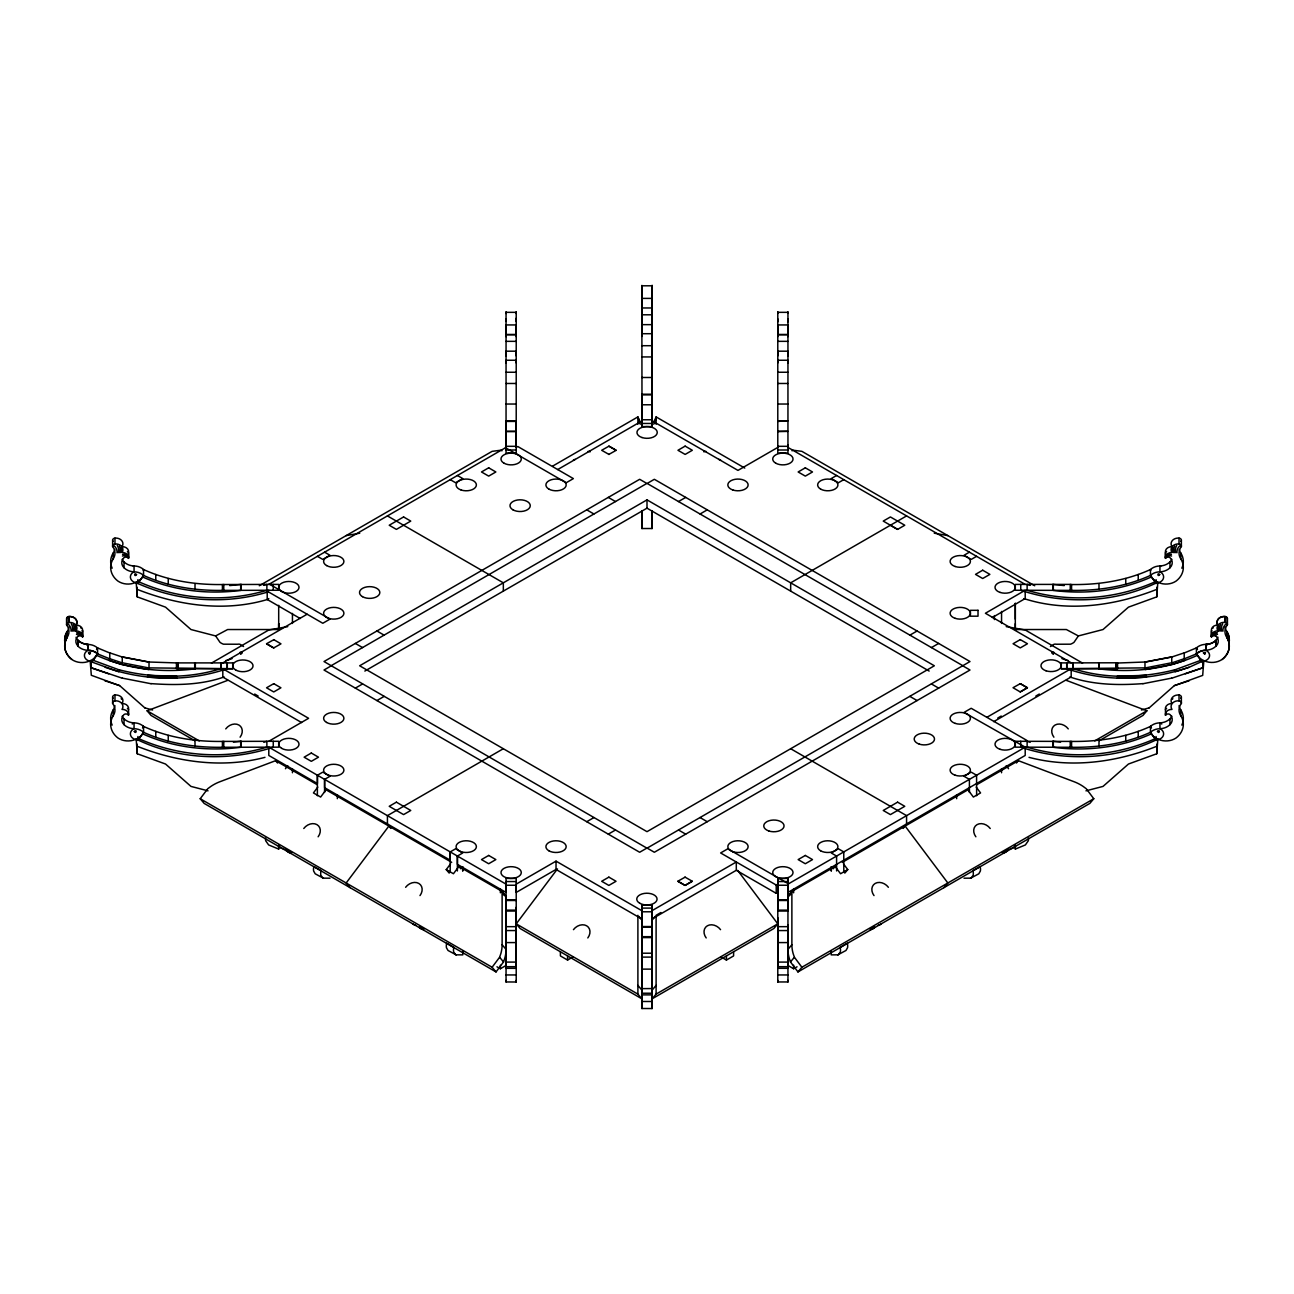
<?xml version="1.0" encoding="UTF-8"?>
<svg xmlns="http://www.w3.org/2000/svg" width="1294" height="1294" viewBox="0 0 1294 1294"><rect width="100%" height="100%" fill="white"/><g stroke="black" fill="none" stroke-linecap="round" stroke-linejoin="round"><path stroke-width="1.5" d="M76.071 637.246A9.64 7.861 0 0 0 78.044 640.401A13.652 11.145 0 0 0 88.073 644.461A12.811 10.449 0 0 1 97.584 648.035L97.584 653.907A16.385 13.377 0 0 1 89.658 660.975L89.415 661.072A15.754 12.859 0 0 1 71.866 659.519A22.871 18.682 0 0 1 67.239 637.392L67.239 631.521A14.93 12.196 0 0 0 68.906 627.186M71.866 659.406A22.871 18.682 0 0 1 67.239 637.279A14.93 12.196 0 0 0 66.657 625.034A2.653 2.167 0 0 1 69.003 622.495L69.003 616.623A7.036 5.742 0 0 1 75.748 619.13A7.036 5.742 0 0 1 76.006 625.067L76.006 630.922M82.606 636.697A6.211 5.079 0 0 0 76.006 631.035L76.006 625.18A7.036 5.742 0 0 0 75.748 619.13A7.036 5.742 0 0 0 69.003 616.51A2.653 2.167 0 0 0 66.657 619.066L66.657 625.034L66.657 619.066A2.653 2.167 0 0 1 69.003 616.623M89.415 661.072A7.214 5.888 0 0 1 84.45 656.058A7.214 5.888 0 0 1 88.073 650.332L88.073 644.347A13.652 11.145 0 0 1 78.044 640.287L78.044 646.272A13.652 11.145 0 0 0 88.073 650.332A12.811 10.465 0 0 1 97.584 653.907L109.796 658.84L109.796 652.872L122.251 657.012L149.02 662.124M82.606 630.712L82.557 637.02L82.557 631.149M122.218 716.132A9.64 7.861 0 0 0 124.014 718.801A13.652 11.145 0 0 0 134.058 722.861A12.811 10.449 0 0 1 143.553 726.419L143.553 732.291A16.385 13.377 0 0 1 135.644 739.359L135.401 739.456A15.754 12.859 0 0 1 117.835 737.904A22.871 18.682 0 0 1 113.209 715.776A14.93 12.196 0 0 0 112.627 703.435L112.627 697.563A2.653 2.167 0 0 1 114.972 695.024A7.036 5.742 0 0 1 121.587 697.369A7.036 5.742 0 0 1 122.202 703.224M113.209 715.776L113.209 709.905A14.93 12.196 0 0 0 114.891 705.57M112.627 703.435A2.653 2.167 0 0 1 114.972 700.879L114.972 695.024M142.518 727.94L143.553 726.419C168.204 737.677 195.475 741.85 222.422 741.413L278.695 741.284L278.695 747.156L222.422 747.285C195.475 747.706 168.204 743.549 143.553 732.291A12.811 10.465 0 0 0 134.058 728.716A13.652 11.145 0 0 1 124.014 724.656L124.014 718.801M177.779 668.772L177.779 662.9L232.726 662.9L232.726 668.772L149.02 667.882M195.329 668.772L195.329 662.9L194.698 668.901C161.621 673.074 127.006 669.289 96.532 655.298L91.939 662.043L118.822 671.812M220.902 668.772L220.902 662.9M223.749 747.156L223.749 741.284M227.275 668.772L227.275 662.9M273.26 741.284L273.26 747.156C228.957 761.956 178.151 759.707 136.161 739.1L137.277 753.771L165.535 764.026L190.978 786.412L208.043 790.844M278.679 849.09L278.679 845.128L278.679 849.09L268.618 844.917L265.723 840.809A11.322 9.252 0 0 1 265.561 838.108M324.568 792.413L324.6 779.376L330.002 776.271L322.804 772.13L317.418 775.235L317.418 783.533L268.796 755.453L268.796 747.156L506.051 884.142M324.6 779.376L324.6 787.674L450.231 860.203L450.231 851.905L455.617 848.799L462.799 852.94L457.413 856.062L457.38 870.959M457.413 856.062L457.413 864.36L506.051 892.423L506.051 881.554L516.209 881.554M462.799 950.912L462.799 954.875L455.698 954.826L453.644 951.883A11.322 6.535 -60 0 1 453.531 949.246L453.838 947.337L446.656 943.18L446.349 945.105A11.322 6.535 -60 0 0 446.462 947.742L448.031 950.475L456.216 954.891M502.121 891.453L506.051 896.127L506.051 949.392A36.281 29.018 -40 0 1 504.757 958.304L503.528 961.927L496.039 971.923L492.108 967.249L499.597 957.253L500.843 953.629A36.281 29.018 -40 0 0 502.121 944.717L502.121 891.453L458.869 866.479L453.434 873.741L446.236 869.584L450.603 863.777M516.209 907.32L516.209 982L506.051 981.952L506.051 954.778M506.051 953.759L506.051 951.98M506.051 362.935L506.051 336.472M506.051 321.413L506.051 312.048L506.051 313.536M506.051 962.089L516.209 962.089M516.209 362.935L516.209 336.472M516.209 321.413L516.209 312.048L516.209 313.536M557.488 868.872L516.209 923.851L520.139 928.526L641.824 998.79L637.893 994.115L637.893 915.295M641.824 510.677L641.824 528.518L652.176 528.518L652.176 510.677M641.824 309.929L641.824 336.391M641.824 308.15L641.824 298.396L652.176 298.396L652.176 308.15M641.824 294.854L641.824 285.505L642.018 426.599M642.018 1006.91L642.018 1008.544L641.824 904.959L652.176 904.959L652.176 936.678L641.824 936.678M642.018 994.876L642.018 988.988M642.018 951.381L642.018 988.584M642.018 936.678L642.018 904.959M642.018 336.391L642.018 334.24M642.018 333.706L642.018 332.898M642.018 329.372L642.018 324.648M642.018 310.091L642.018 292.315M642.018 286.847L642.018 285.505M652.176 988.988L651.982 1008.544L651.982 1006.91M651.982 988.584L651.982 951.365M651.982 528.518L651.982 510.677M651.982 426.599L652.176 394.233L641.824 394.233M652.176 336.327L652.176 285.505L652.176 295.275M652.176 988.551L641.824 988.632M656.107 424.238L656.107 416.911L744.762 468.072M721.211 957.059L726.419 960.067L726.419 955.926M733.601 951.769L733.601 955.926L726.419 960.067M787.949 980.367L787.949 981.952L777.791 981.952L777.791 980.367M777.791 917.689L777.791 968.316L787.949 968.316L787.949 931.696M777.791 878.416L777.791 910.135L787.949 910.135L787.949 878.416L777.791 878.416L777.791 982M777.791 362.935L777.791 360.783M777.791 359.441L777.791 360.25L787.949 360.25L787.949 362.935M777.791 355.915L777.791 351.192L787.949 351.192L787.949 355.915M777.791 336.634L777.791 318.858M777.791 313.391L777.791 312.048L777.791 321.818M777.791 962.089L787.949 962.089M787.949 931.162L787.949 924.838M787.949 444.699L787.949 446.317L777.791 446.317M787.949 336.634L787.949 318.955M787.949 313.391L787.949 312.048L787.949 321.818M831.185 871.024L831.201 866.996M1001.556 623.449L1001.556 611.431M1020.74 584.403L1020.74 590.258C1065.043 605.074 1115.849 602.81 1157.839 582.219L1156.723 596.89L1128.465 607.145L1103.022 629.531L1078.371 635.936L1066.369 629.531L1015.305 629.531L1015.305 603.344L1015.305 619.163M1061.274 662.787L1061.274 668.658L1144.98 667.882M1066.725 662.787L1066.725 668.658C1105.966 682.439 1149.8 680.822 1188.862 667.283M1070.251 590.258L1070.251 584.403L1015.305 584.403L1015.305 590.258L1071.578 590.387C1098.525 590.824 1125.796 586.651 1150.447 575.409A12.811 10.465 0 0 1 1159.942 571.835A13.652 11.145 0 0 0 1169.986 567.775A9.64 7.861 0 0 0 1170.197 557.86A2.782 2.264 0 0 0 1165.538 558.377L1165.538 552.522A2.782 2.264 0 0 1 1166.59 551.519M1073.098 662.787L1073.098 668.658C1105.804 679.221 1141.389 678.121 1174.483 669.904M1116.221 668.658L1116.221 662.787L1061.274 662.9L1061.274 668.772L1117.563 668.901L1117.563 662.916L1116.221 662.787M1169.986 567.775L1169.986 561.903A9.64 7.861 0 0 0 1171.782 559.234M1169.986 561.903A13.652 11.145 0 0 1 1159.942 565.963A12.811 10.465 0 0 0 1150.447 569.538L1150.447 575.409A16.369 13.377 0 0 0 1158.356 582.462L1158.599 582.575A15.754 12.859 0 0 0 1176.165 581.022A22.871 18.682 0 0 0 1180.791 558.895A14.93 12.196 0 0 1 1181.373 546.537A2.653 2.167 0 0 0 1179.028 543.998L1179.028 538.126A7.036 5.742 0 0 0 1172.413 540.471A7.036 5.742 0 0 0 1171.798 546.343M1180.791 558.895L1180.791 553.023A14.93 12.196 0 0 1 1179.255 549.449M1181.373 546.537L1181.373 540.682A2.653 2.167 0 0 0 1179.028 538.126M1222.134 659.519A22.871 18.682 0 0 0 1226.761 637.392A14.93 12.196 0 0 1 1227.343 624.921L1227.343 619.179A2.653 2.167 0 0 0 1224.997 616.51A7.036 5.742 0 0 0 1218.252 619.017A7.036 5.742 0 0 0 1217.994 625.067A6.211 5.079 0 0 0 1211.394 630.712L1211.443 637.02L1211.524 630.906A2.782 2.264 0 0 1 1211.782 630.518M1217.929 637.133A9.64 7.861 0 0 1 1215.956 640.287L1215.956 646.159A13.652 11.145 0 0 1 1205.927 650.219A12.811 10.465 0 0 0 1196.416 653.907L1184.204 658.84L1184.204 652.872L1171.749 657.012L1144.98 662.124M1184.204 652.985L1196.416 647.922A12.811 10.465 0 0 1 1205.927 644.347A13.652 11.145 0 0 0 1215.956 640.287L1215.956 646.272A9.64 7.861 0 0 0 1216.182 636.244A2.782 2.264 0 0 0 1211.524 636.874L1211.394 636.583A6.211 5.079 0 0 1 1217.994 630.922L1217.994 625.067M1217.994 631.035L1217.994 625.18A7.036 5.742 0 0 1 1218.252 619.13A7.036 5.742 0 0 1 1224.997 616.623A2.653 2.167 0 0 1 1227.343 619.179L1227.343 624.921A2.653 2.167 0 0 0 1224.997 622.382L1224.997 616.51M1215.956 640.401A13.652 11.145 0 0 1 1205.927 644.461L1205.927 650.332A7.214 5.888 0 0 1 1209.55 655.945A7.214 5.888 0 0 1 1204.585 660.959A15.754 12.859 0 0 0 1222.134 659.406A22.871 18.682 0 0 0 1226.761 637.279L1226.761 631.407A14.93 12.196 0 0 1 1225.094 627.072M317.37 795.713L317.418 775.235M450.183 872.399L450.231 851.905M1157.014 587.169L1156.723 596.89M1157.014 744.05L1156.723 753.771L1128.465 764.026L1103.022 786.412L1085.957 790.844M1156.723 753.771L1157.839 739.1C1115.849 759.707 1065.043 761.956 1020.74 747.156L1020.74 741.284M1202.838 667.591L1203.291 661.703L1203.291 667.688L1185.304 673.818M1203.452 652.888L1204.795 654.052L1205.296 652.354L1203.485 652.888L1204.795 653.939L1205.49 652.532M1078.371 635.936L1074.02 642.309A12.406 10.126 0 0 1 1070.526 644.186L1056.47 644.234A4.982 4.076 0 0 0 1054.012 644.283L1050.437 646.515M653.745 422.426L656.107 416.911M653.745 424.254L656.107 418.738M1165.473 709.533L1165.538 709.403A2.782 2.264 0 0 1 1166.59 708.416M1171.782 716.132A9.64 7.861 0 0 1 1169.986 718.801A13.652 11.145 0 0 1 1159.942 722.861A12.811 10.449 0 0 0 1150.447 726.419C1125.796 737.677 1098.525 741.85 1071.578 741.413L1015.305 741.284L1015.305 747.156L1071.578 747.285C1098.525 747.706 1125.796 743.549 1150.447 732.291A12.811 10.465 0 0 1 1159.942 728.716A13.652 11.145 0 0 0 1169.986 724.656A9.64 7.861 0 0 0 1170.197 714.741A2.782 2.264 0 0 0 1165.538 715.275L1165.409 709.209A6.211 5.079 0 0 1 1171.604 703.548M1211.443 636.907L1211.524 636.761A2.782 2.264 0 0 1 1216.182 636.244M122.218 559.234A9.64 7.861 0 0 0 124.014 561.903A13.652 11.145 0 0 0 134.058 565.963A12.811 10.465 0 0 1 143.553 569.538L143.553 575.409L137.924 583.529L136.161 582.219L137.277 596.89L165.535 607.145L190.978 629.531L215.629 635.936L227.631 629.531L278.695 629.531L278.695 605.317M143.553 732.291L137.924 740.427L137.924 736.512M78.044 640.287L78.044 646.159A9.64 7.861 0 0 1 77.818 636.357A2.782 2.264 0 0 1 82.476 636.874L82.606 636.583M122.396 703.548A6.211 5.079 0 0 1 128.591 709.209L128.591 715.081A6.211 5.079 0 0 0 121.992 709.419A7.036 5.742 0 0 0 121.717 703.386A7.036 5.742 0 0 0 114.972 700.879M96.532 649.556L97.584 647.922L109.796 652.985M96.532 655.298L97.584 653.793A12.811 10.465 0 0 0 88.073 650.219L88.073 644.461A7.214 5.888 0 0 0 86.941 645.124M97.584 653.907L92.974 660.344M90.289 652.564C85.857 651.27 91.324 656.43 90.079 652.289M496.039 971.923L204.145 803.396L200.214 798.738L207.719 788.742L211.019 786.315A36.281 28.969 -40.1 0 1 219.851 781.754L275.622 760.678L317.143 784.649M285.44 768.733L287.753 765.66M317.79 787.108L313.439 792.915L320.621 797.055L326.056 789.809L451.687 862.338M791.879 891.453L787.949 896.92L791.879 891.453L835.131 866.479L840.566 873.741L847.764 869.584L843.397 863.777M777.791 923.851L773.861 928.526L652.176 998.79L656.107 994.115L777.791 923.851L737.645 870.377M833.158 868.808L835.131 866.479M844.804 873.094L847.764 869.584M791.879 892.262L791.879 944.717L787.949 949.392A36.281 29.018 40 0 0 789.243 958.304L790.472 961.927L797.961 971.923L1089.855 803.396L1093.786 798.738L1086.281 788.742L1082.981 786.315A36.281 28.969 40.1 0 0 1074.149 781.754L1018.378 760.678L976.857 784.649M790.472 961.927L794.403 957.253L793.157 953.629A36.281 29.018 40 0 1 791.879 944.717M903.163 828.403L905.121 826.073L947.839 882.977L943.908 887.652M797.961 971.923L801.892 967.249L1093.786 798.738M1016.421 763.007L1018.378 760.678M652.176 919.969L655.12 916.459M652.176 990.039L656.107 985.365M1066.224 680.321L1146.888 710.778L1142.958 715.436L1099.415 740.572M88.607 652.548L89.432 653.971L90.515 652.758M873.951 928.024L872.706 928.963A12.406 7.166 60 0 1 870.231 929.399L874.55 926.908M881.133 923.867L879.888 924.806A12.406 7.166 60 0 1 878.319 925.242M1006.764 851.339L1005.519 852.277A12.406 7.166 60 0 1 1003.044 852.73L1002.057 852.584M1013.946 847.198L1012.701 848.136A12.406 7.166 60 0 1 1010.226 848.573M1148.991 708.028L1174.434 685.529L1189.154 680.773M1175.178 671.812L1188.862 667.397L1203.808 660.603L1202.692 675.387L1174.434 685.642M259.285 585.761L492.108 451.347L500.843 450.215A36.281 6.049 -23.1 0 1 501.91 450.846M268.796 584.403L506.051 447.417M300.192 618.5L267.211 599.462L267.211 591.18L268.796 590.258M516.209 447.417L517.778 446.511L573.371 478.602L566.19 482.759L505.517 447.724M267.211 599.462L268.796 598.556M211.423 663.11L268.796 629.984L287.769 626.619M552.716 466.066L637.893 416.911L640.255 422.426M222.811 662.9L307.131 614.213M557.698 469.56L642.018 420.873M273.794 639.689L266.548 643.749L273.73 647.906L280.976 643.846L273.73 639.608M608.859 454.42L616.187 450.312L609.005 446.155L601.678 450.28L609.005 454.453M331.183 665.682L646.854 483.438L639.657 479.298L324.001 661.541L646.854 848.104L639.657 852.261L324.001 670.017L331.183 665.86M647 499.872L359.651 665.779L647 831.67L934.349 665.779L647 499.872L647 508.17L364.843 671.068M355.365 688.117L362.546 683.976M678.509 501.554L685.691 497.397M268.796 741.284L308.603 718.299L222.811 668.772L222.811 677.069L301.599 722.553M777.791 447.417L737.968 470.401L652.176 420.873M376.91 700.555L384.108 696.415M700.07 513.993L707.252 509.852M836.587 475.496L831.201 478.602L838.383 482.759L843.769 479.637M906.576 515.918L790.666 582.834L790.666 591.115M897.599 529.392L904.781 525.235L890.418 516.953L883.236 521.094L897.599 529.392L890.418 525.235M969.4 552.182L963.998 555.288L971.196 559.429L976.582 556.323M586.748 821.706L593.93 817.565M909.892 635.144L917.09 631.003M641.824 910.685L556.032 861.141L516.209 884.142L516.209 892.423L556.032 869.439L641.824 918.966L641.824 908.097L652.176 908.097L652.176 1008.544L641.824 1008.495L641.824 919.969L638.88 916.459M608.309 834.145L615.491 830.004M931.454 647.582L938.635 643.442M992.32 617.545L1025.204 598.556L1025.204 590.258L985.397 613.259L1071.189 662.787M496.961 966.796L500.357 968.753L506.1 965.437M685.141 877.138L677.813 881.246L684.995 885.403L692.177 881.246M1020.27 683.653L1013.024 687.712L1020.27 691.95L1027.452 687.793L1020.27 683.653L1027.387 687.712L1020.206 691.853M651.982 910.685L736.302 861.998L736.302 870.296L651.982 918.966M986.869 717.329L1071.189 668.658L1071.189 676.94L993.743 721.648M560.399 951.769L560.399 955.926L567.581 960.067L572.789 957.059M660.91 912.529L656.107 915.295L656.107 994.115M997.787 718.024L1001.232 716.035M1035.847 696.043L1039.308 694.053M788.483 883.834L727.81 848.799L720.629 852.956L776.222 885.047L777.791 884.142M1025.204 741.284L1026.789 740.378L971.196 708.287L964.014 712.428L1025.204 747.156L1025.204 755.453L787.949 892.423M787.949 884.142L1024.686 747.463M736.302 870.296L776.222 893.345L777.791 892.423M842.313 862.338L967.944 789.809L973.379 797.055L980.561 792.915L976.21 787.108M787.949 896.127L791.41 894.122M1094.74 740.88L1146.888 710.778M787.9 965.437L793.643 968.753L797.039 966.796M1003.044 852.73L1008.786 849.414M837.8 954.891L845.969 950.475L847.538 947.742A11.322 6.535 60 0 0 847.651 945.105L847.344 943.18L840.162 947.337L840.469 949.246A11.322 6.535 60 0 1 840.356 951.883L838.302 954.826L831.201 954.875L831.201 950.912M970.597 878.205L978.782 873.806L980.351 871.072A11.322 6.535 60 0 0 980.464 868.42L980.156 866.511L972.975 870.652L973.282 872.577A11.322 6.535 60 0 1 973.169 875.213L971.115 878.141L964.014 878.205M503.334 748.725L387.424 815.641L387.424 823.938M122.202 546.343A7.036 5.742 0 0 0 121.587 540.471A7.036 5.742 0 0 0 114.972 538.126A2.653 2.167 0 0 0 112.627 540.682L112.627 546.537A14.93 12.196 0 0 1 113.209 558.895A22.871 18.682 0 0 0 117.835 581.022A15.754 12.859 0 0 0 135.401 582.575L135.644 582.462A16.369 13.377 0 0 0 143.553 575.409C168.204 586.651 195.475 590.824 222.422 590.387L278.695 590.258L278.695 584.403L222.422 584.532C195.475 584.953 168.204 580.78 143.553 569.538A16.385 13.377 0 0 1 143.165 570.282M1015.321 849.09L1015.321 845.176L1015.321 849.09L1025.382 844.933L1028.277 840.809A11.322 9.252 0 0 0 1028.439 838.108M1070.251 584.403L1071.578 584.532C1098.525 584.953 1125.796 580.78 1150.447 569.538A16.385 13.377 0 0 0 1150.835 570.282M1156.076 579.631L1156.076 583.529L1151.482 576.914C1120.911 590.679 1086.442 594.755 1053.316 590.387L1052.685 584.403L1064.234 585.584M1155.057 581.847C1115.218 599.51 1068.893 602.939 1027.129 590.258L1027.129 584.403L1030.202 585.373M1099.302 668.901L1098.671 662.787L1099.302 668.901C1132.379 673.074 1166.978 669.289 1197.468 655.298L1202.061 662.043M1201.026 660.231L1174.483 670.017M1156.076 736.512L1156.076 740.427L1151.482 733.795C1120.911 747.56 1086.442 751.636 1053.316 747.285L1052.685 741.284L1060.595 742.109M1155.057 738.745C1115.218 756.408 1068.893 759.837 1027.129 747.156L1027.129 741.284L1030.202 742.271M227.776 680.321L147.112 710.778L151.042 715.436L194.585 740.572M268.408 599.203C225.075 612.385 178.216 605.657 136.695 589.174M224.137 676.956C200.748 685.173 175.499 685.367 151.042 683.62M1157.305 589.174C1115.266 605.818 1067.566 612.677 1023.877 598.572M1203.291 667.575L1171.604 678.25M1157.305 746.072C1116.835 762.247 1071.642 768.571 1029.021 757.346M1184.204 658.727L1171.749 662.884L1171.749 656.899L1144.98 662.01L1117.563 663.029M1185.078 660.328L1172.38 664.437L1145.255 669.613M263.798 585.373L266.871 584.403L266.871 590.258C225.107 602.939 178.782 599.51 138.943 581.847M268.182 591.876C225.706 604.929 178.491 601.516 137.924 583.529L137.924 579.631M263.798 742.271L266.871 741.284L266.871 747.156C225.107 759.837 178.782 756.408 138.943 738.745M1141.421 710.002L1148.991 707.915M229.766 585.584L241.315 584.403L240.684 590.387C207.558 594.755 173.089 590.679 142.518 576.914M194.698 662.916L194.698 668.901M233.405 742.109L241.315 741.284L240.684 747.285C207.558 751.636 173.089 747.56 142.518 733.795M264.979 757.346C222.358 768.571 177.165 762.247 136.695 746.072M1171.749 662.754L1144.98 667.995L1144.98 662.01M1142.958 683.733L1171.604 678.137M346.161 535.603L359.748 533.193M287.236 851.339L288.497 852.277A12.406 7.166 -60 0 0 290.956 852.73L291.943 852.584M176.437 663.029L177.779 662.787L177.779 668.658L176.437 668.788L176.437 662.916L149.02 662.01L122.251 656.899L122.251 662.884L109.796 658.727M119.517 669.904C152.643 678.282 188.115 678.946 220.902 668.658L220.902 662.787M1117.207 676.261L1146.209 675.306M1117.126 678.153L1146.516 677.183M1142.958 683.62C1118.501 685.432 1093.268 684.979 1069.863 676.956M641.824 285.796L652.176 285.796M641.824 307.972L652.176 307.972M506.051 312.339L516.209 312.339M777.791 312.339L787.949 312.339M641.824 314.798L652.176 314.798M641.824 324.648L652.176 324.648M641.824 333.706L652.176 333.706M506.051 334.515L516.209 334.515M777.791 334.515L787.949 334.515M506.051 341.341L516.209 341.341M777.791 341.341L787.949 341.341M641.824 345.708L652.176 345.708M641.824 356.934L652.176 356.934M516.209 360.25L506.051 360.25L506.051 448.274M506.051 372.251L516.209 372.251M777.791 372.251L787.949 372.251M641.824 377.492L652.176 377.492M506.051 383.477L516.209 383.477M777.791 383.477L787.949 383.477M652.176 394.88L641.824 394.88L641.824 426.599L652.176 426.599L652.176 309.929M506.051 404.035L516.209 404.035M777.791 404.035L787.949 404.035M641.824 404.779L652.176 404.779M641.824 419.774L652.176 419.774M506.051 420.776L516.209 420.776M777.791 420.776L787.949 420.776L777.791 421.423M641.824 423.462L652.176 423.462M506.051 431.323L516.209 431.323M777.791 431.323L787.949 431.323L777.791 431.549M506.051 431.549L516.209 431.549M506.051 446.317L516.209 446.317M506.051 450.005L516.209 450.005M777.791 450.005L787.949 450.005M177.779 668.658L232.726 668.658L232.726 662.787M323.403 878.205L315.218 873.806L313.649 871.072A11.322 6.535 -60 0 1 313.536 868.42L313.844 866.511L321.025 870.652L320.734 872.577A11.322 6.535 -60 0 0 320.831 875.213L322.885 878.141L330.002 878.205M777.791 881.554L787.949 881.554M506.051 885.242L516.209 885.242M777.791 885.242L787.949 885.242M506.051 899.993L516.209 899.993M777.791 899.993L787.949 899.993M506.051 900.495L516.209 900.495M777.791 900.495L787.949 900.495M506.051 910.135L516.209 910.135M506.051 911.041L516.209 911.041M777.791 911.041L787.949 911.041M641.824 911.785L652.176 911.785M641.824 926.536L652.176 926.536M506.051 926.666L516.209 926.666M777.791 926.666L787.949 926.666M641.824 927.038L652.176 927.038M506.051 930.564L516.209 930.564M777.791 930.564L787.949 930.564M641.824 937.584L652.176 937.584M506.051 942.582L516.209 942.582M777.791 942.582L787.949 942.582M641.824 953.209L652.176 953.209M641.824 957.107L652.176 957.107M506.051 966.683L516.209 966.683M777.791 966.683L787.949 966.683M641.824 969.125L652.176 969.125M506.051 974.948L516.209 974.948M777.791 974.948L787.949 974.948M641.824 993.226L652.176 993.226M641.824 994.876L652.176 994.876M641.824 1001.491L652.176 1001.491M147.791 675.306L176.793 676.261M147.484 677.183L176.874 678.153M934.252 533.193L947.839 535.603M1006.231 626.619L1025.204 629.984L1082.577 663.11M122.251 662.754L149.02 667.995L149.02 662.01M148.745 669.613L121.62 664.437L108.922 660.328M122.396 678.137L151.042 683.733M1099.302 663.029L1098.671 668.772M145.009 707.915L152.579 710.002M119.517 670.017L92.974 660.231M105.138 667.283C144.216 680.967 187.97 682.197 227.275 668.658L227.275 662.787M122.396 678.25L90.709 667.575L90.709 661.703L91.162 667.591M104.846 680.773L119.566 685.529L145.009 708.028M119.566 685.642L91.308 675.274L90.192 660.603L91.939 662.043M90.709 667.688L108.696 673.818M1204.585 661.072L1204.326 660.846A16.369 13.377 0 0 1 1196.416 653.777L1196.416 647.922L1197.468 649.556M1171.798 703.224A7.036 5.742 0 0 1 1172.413 697.369A7.036 5.742 0 0 1 1179.028 695.024A2.653 2.167 0 0 1 1181.373 697.563L1181.373 703.435A14.93 12.196 0 0 0 1180.791 715.776A22.871 18.682 0 0 1 1176.165 737.904A15.754 12.859 0 0 1 1158.599 739.456L1158.356 739.359A16.385 13.377 0 0 1 1150.447 732.291L1150.447 726.419L1151.482 727.94M1034.715 585.761L801.892 451.347L793.157 450.215A36.281 6.049 23.1 0 0 792.09 450.846M787.949 447.417L1025.204 584.403M608.859 446.123L616.041 450.28M962.817 665.682L647.162 483.455L654.343 479.298L969.999 661.541L647.146 848.104L654.343 852.261L969.999 670.017L962.817 665.86M647 508.17L929.157 671.068M608.309 497.397L615.491 501.554M931.454 683.976L938.635 688.117M586.748 509.852L593.93 513.993M909.892 696.415L917.09 700.555M457.413 475.496L462.799 478.602L455.617 482.759L450.231 479.637M387.424 515.918L503.334 582.834L503.334 591.115M790.666 748.725L906.576 815.641L906.576 823.938M324.6 552.182L330.002 555.288L322.804 559.429L317.418 556.323M376.91 630.987L384.108 635.144M700.07 817.565L707.252 821.706M269.314 584.095L329.986 619.114L322.804 623.271L267.211 591.18M355.365 643.442L362.546 647.582M678.509 830.004L685.691 834.145M684.995 877.106L692.322 881.279L685.141 885.419L677.959 881.279M266.613 643.846L273.794 647.987M254.692 694.053L258.153 696.043M502.59 894.122L506.051 896.127M147.112 710.778L199.26 740.88M516.209 923.851L637.893 994.115M200.214 798.738L492.108 967.249M285.214 849.414L290.956 852.73M419.45 926.908L423.769 929.399A12.406 7.166 -60 0 1 421.294 928.963L420.049 928.024M412.867 923.867L414.112 924.806A12.406 7.166 -60 0 0 415.681 925.242M280.054 847.198L281.299 848.136A12.406 7.166 -60 0 0 283.774 848.573M243.563 646.515L239.988 644.283A4.982 4.076 0 0 0 237.53 644.234L223.474 644.186A12.406 10.126 0 0 1 219.98 642.309L215.629 635.936M637.893 985.365L641.824 990.039M502.121 892.262L506.051 896.92M458.869 866.479L460.842 868.808M446.236 869.584L449.196 873.094M502.121 944.717L506.051 949.392M499.597 957.253L503.528 961.927M390.837 828.403L388.879 826.073L346.161 882.977L350.092 887.652M275.622 760.678L277.579 763.007M1006.247 765.66L1008.56 768.733M794.403 957.253L801.892 967.249M1201.026 660.344L1196.416 653.907A12.811 10.465 0 0 1 1205.927 650.219L1205.927 644.347A7.214 5.888 0 0 1 1207.059 645.01M1150.447 575.409L1151.482 576.914M1196.416 653.793L1197.468 655.298M1150.447 732.291L1151.482 733.795M1165.538 715.275L1165.409 715.081A6.211 5.079 0 0 1 1172.008 709.419A7.036 5.742 0 0 1 1172.283 703.386A7.036 5.742 0 0 1 1179.028 700.879A2.653 2.167 0 0 1 1181.373 703.435M128.527 709.533L128.462 709.403A2.782 2.264 0 0 0 127.41 708.416M82.557 636.907L82.476 636.761A2.782 2.264 0 0 0 77.818 636.244M637.893 416.911L640.255 424.254M136.986 587.169L137.277 596.89M136.986 744.05L137.277 753.771M976.63 795.713L976.582 775.235L971.196 772.13L963.998 776.271L969.4 779.376L969.432 792.413M843.817 872.399L843.769 851.905L838.383 848.799L831.201 852.94L836.587 856.062L836.62 870.959M462.799 866.996L462.815 871.024M1226.761 631.521A22.871 18.682 0 0 1 1228.685 644.396A22.871 18.682 0 0 0 1226.761 631.407L1226.761 637.392M1224.997 616.623L1224.997 622.495M1179.109 705.57A14.93 12.196 0 0 0 1180.791 709.905L1180.791 715.776M1179.028 695.024L1179.028 700.879M1169.986 718.801L1169.986 724.656M1138.235 574.487L1138.235 580.343M1138.235 731.369L1138.235 737.24M1125.764 578.515L1125.764 584.37M1125.764 735.396L1125.764 741.268M1116.221 662.9L1116.221 668.772M1098.994 583.626L1098.994 589.482M1098.994 740.508L1098.994 746.379M1073.098 662.9L1073.098 668.772M1071.578 584.532L1071.578 590.387M1071.578 741.413L1071.578 747.285M1070.235 741.284L1070.235 747.156M1066.725 662.9L1066.725 668.772M1053.316 584.532L1053.316 590.387M1053.316 741.413L1053.316 747.285M1015.321 623.659L1015.305 627.574M1001.556 768.749L1001.556 772.761M994.374 615.572L994.374 619.583M956.654 794.678L956.654 798.673M831.363 866.721L831.363 870.733M793.643 888.784L793.643 892.795M793.643 965.211L793.643 968.753M787.949 336.472L787.949 453.143L777.791 453.143L777.791 336.472M787.949 878.416L787.949 982M776.222 885.047L776.222 893.345M651.982 285.505L651.982 286.993M651.982 291.684L651.982 310.091M651.982 324.648L651.982 329.372M651.982 332.898L651.982 421.731M651.982 904.959L651.982 994.876M642.018 510.677L642.018 528.518M637.893 418.738L637.893 424.238M567.581 955.926L567.581 960.067M556.032 861.141L556.032 869.439M516.209 318.227L516.209 336.634M516.209 355.915L516.209 351.192L506.051 351.192L506.051 355.915M516.209 359.441L516.209 446.915M516.209 980.367L516.209 982M506.051 318.955L506.051 336.634M506.051 980.367L506.051 982M500.357 888.784L500.357 892.795M500.357 965.211L500.357 968.753M462.637 866.721L462.637 870.733M337.346 794.678L337.346 798.673M292.444 613.437L292.444 623.449M292.444 768.749L292.444 772.761M273.26 584.403L273.26 590.258M240.684 584.532L240.684 590.387M240.684 741.413L240.684 747.285M223.765 584.403L223.765 590.258M222.422 584.532L222.422 590.387M222.422 741.413L222.422 747.285M195.006 583.626L195.006 589.482M195.006 740.508L195.006 746.379M168.236 578.515L168.236 584.37M168.236 735.396L168.236 741.268M155.765 574.487L155.765 580.343M155.765 731.369L155.765 737.24M124.014 561.903L124.014 567.775A13.652 11.145 0 0 0 134.058 571.835A12.811 10.465 0 0 1 143.553 575.409M114.972 538.126L114.972 543.998A2.653 2.167 0 0 0 112.627 546.537M114.745 549.432A14.93 12.196 0 0 1 113.209 553.023L113.209 558.895M69.003 616.51L69.003 622.382M67.239 631.521A22.871 18.682 0 0 0 65.315 644.396A22.871 18.682 0 0 1 67.239 631.407L67.239 637.279M1068.262 660.555A10.158 1.698 23.1 0 1 1061.921 658.581M1053.413 654.311A10.158 1.698 23.1 0 1 1052.281 653.405M1051.747 652.726A10.158 1.698 23.1 0 1 1053.898 652.273M720.548 459.807A10.158 1.698 23.1 0 1 718.752 459.386M704.033 451.978A10.158 1.698 23.1 0 1 706.184 451.509M143.553 726.419A16.369 13.377 0 0 1 143.165 727.179M112.157 725.093A22.871 18.682 0 0 1 113.209 709.905M112.627 697.563A14.93 12.196 0 0 1 113.112 698.21M121.248 698.242A9.737 7.958 0 0 1 121.474 699.229M132.247 724.042A7.214 5.888 0 0 1 134.058 722.861L134.058 728.716A7.214 5.888 0 0 0 130.419 734.442A7.214 5.888 0 0 0 135.401 739.456M128.462 715.275A2.782 2.264 0 0 0 123.803 714.741A9.64 7.861 0 0 0 124.014 724.656M97.584 648.035A16.369 13.377 0 0 1 97.179 648.795M80.826 627.913A5.176 4.222 0 0 1 81.312 628.269M76.006 625.18A6.211 5.079 0 0 1 82.606 630.825M82.218 630.631A2.782 2.264 0 0 1 82.476 631.019M69.003 622.495A7.036 5.742 0 0 1 75.748 625.002A7.036 5.742 0 0 1 76.006 631.035M874.016 895.594A10.158 8.12 40.1 0 1 875.181 883.43A10.158 8.12 40.1 0 1 888.38 887.296M706.184 937.94A10.158 8.12 40.1 0 1 707.349 925.792A10.158 8.12 40.1 0 1 720.548 929.658M975.87 836.797A10.158 8.12 40.1 0 1 977.035 824.634A10.158 8.12 40.1 0 1 990.234 828.5M1053.898 737.192A10.158 8.12 40.1 0 1 1055.079 725.028A10.158 8.12 40.1 0 1 1068.262 728.894M1150.835 727.179A16.369 13.377 0 0 1 1150.447 726.419M1180.791 709.905A22.871 18.682 0 0 1 1181.843 725.093M1180.888 698.21A14.93 12.196 0 0 1 1181.373 697.563M1172.526 699.229A9.737 7.958 0 0 1 1172.752 698.242M1161.753 724.042A7.214 5.888 0 0 0 1159.942 722.861L1159.942 728.716A7.214 5.888 0 0 1 1163.581 734.442A7.214 5.888 0 0 1 1158.599 739.456M1196.804 648.682A16.385 13.377 0 0 1 1196.416 647.922M1212.688 628.269A5.176 4.222 0 0 1 1213.174 627.913M1217.994 630.922A7.036 5.742 0 0 1 1218.252 624.889A7.036 5.742 0 0 1 1224.997 622.382M575.248 459.386A10.158 1.698 -23.1 0 1 573.452 459.807M587.816 451.509A10.158 1.698 -23.1 0 1 589.967 451.978M241.719 653.405A10.158 1.698 -23.1 0 1 240.587 654.311M232.079 658.581A10.158 1.698 -23.1 0 1 225.738 660.555M240.102 652.273A10.158 1.698 -23.1 0 1 242.253 652.726M1179.028 543.998A7.036 5.742 0 0 0 1172.283 546.489A7.036 5.742 0 0 0 1172.008 552.538A6.211 5.079 0 0 0 1165.409 558.199L1165.409 552.328A6.211 5.079 0 0 1 1171.604 546.666M1158.599 582.575A7.214 5.888 0 0 0 1163.581 577.561A7.214 5.888 0 0 0 1159.942 571.835L1159.942 565.963A7.214 5.888 0 0 1 1160.718 566.384M1175.728 552.667A13.7 11.193 0 0 1 1176.747 545.389M1174.612 552.651A11.096 9.058 0 0 1 1174.677 546.036M1166.428 556.743A4.755 3.882 0 0 1 1171.539 556.048M1173.432 552.619A9.737 7.958 0 0 1 1172.752 547.216M1166.719 555.627A5.176 4.222 0 0 1 1171.442 554.43M1176.99 552.781A11.161 9.107 0 0 1 1179.885 545.744M1180.888 541.329A14.93 12.196 0 0 1 1181.373 540.682M1180.791 553.023A22.871 18.682 0 0 1 1181.843 568.195M1221.698 631.051A13.7 11.193 0 0 1 1222.717 623.773M1220.582 631.035A11.096 9.058 0 0 1 1220.663 624.42M1212.397 635.128A4.755 3.882 0 0 1 1217.508 634.432M1219.401 631.003A9.737 7.958 0 0 1 1218.722 625.6M1212.688 634.011A5.176 4.222 0 0 1 1217.428 632.815M1222.959 631.181A11.161 9.107 0 0 1 1225.855 624.129M303.767 828.5A10.158 8.12 -40.1 0 1 316.965 824.634A10.158 8.12 -40.1 0 1 318.13 836.797M225.738 728.894A10.158 8.12 -40.1 0 1 238.921 725.028A10.158 8.12 -40.1 0 1 240.102 737.192M405.62 887.296A10.158 8.12 -40.1 0 1 418.819 883.43A10.158 8.12 -40.1 0 1 419.984 895.594M573.452 929.658A10.158 8.12 -40.1 0 1 586.651 925.792A10.158 8.12 -40.1 0 1 587.816 937.94M114.972 543.998A7.036 5.742 0 0 1 121.717 546.489A7.036 5.742 0 0 1 121.992 552.538A6.211 5.079 0 0 1 128.591 558.199L128.462 552.522A2.782 2.264 0 0 0 127.41 551.519M135.401 582.575A7.214 5.888 0 0 1 130.419 577.561A7.214 5.888 0 0 1 134.058 571.835L134.058 565.963A7.214 5.888 0 0 0 133.282 566.384M117.253 545.389A13.7 11.193 0 0 1 118.272 552.667M119.323 546.036A11.096 9.058 0 0 1 119.388 552.651M122.461 556.048A4.755 3.882 0 0 1 127.572 556.743M121.248 547.216A9.737 7.958 0 0 1 120.568 552.619M122.558 554.43A5.176 4.222 0 0 1 127.281 555.627M114.115 545.744A11.161 9.107 0 0 1 117.01 552.781M124.014 567.775A9.64 7.861 0 0 1 123.803 557.86A2.782 2.264 0 0 1 128.462 558.377L128.591 552.328A6.211 5.079 0 0 0 122.396 546.666M112.627 540.682A14.93 12.196 0 0 1 113.112 541.329M112.157 568.195A22.871 18.682 0 0 1 113.209 553.023M71.283 623.773A13.7 11.193 0 0 1 72.302 631.051M73.337 624.42A11.096 9.058 0 0 1 73.418 631.035M76.492 634.432A4.755 3.882 0 0 1 81.603 635.128M75.278 625.6A9.737 7.958 0 0 1 74.599 631.003M76.572 632.815A5.176 4.222 0 0 1 81.312 634.011M68.145 624.129A11.161 9.107 0 0 1 71.041 631.181M278.695 623.659L278.695 627.574L278.679 623.659M506.051 421.423L506.051 453.143L516.209 453.143L516.209 421.423L506.051 421.423M506.051 324.94L506.051 334.693L516.209 334.693L516.209 324.94L506.051 324.94M134.301 731.482C136.274 734.814 137.261 728.457 134.301 731.482M136.533 574.617C134.01 577.917 134.155 571.511 136.533 574.617M1159.699 574.585C1157.483 577.868 1157.111 571.576 1159.699 574.585M1157.483 731.385C1158.971 734.798 1160.847 728.878 1157.515 731.272M403.582 516.953L389.219 525.235L396.401 529.392L410.764 521.094L403.582 516.953M488.679 467.813L481.497 471.97L488.679 476.111L495.861 471.97L488.679 467.813M273.73 683.653L266.548 687.793L273.73 691.95L280.927 687.793L273.73 683.653M685.141 446.123L677.959 450.28L685.141 454.42L692.322 450.28L685.141 446.123M311.304 753.027L304.122 757.184L311.304 761.325L318.486 757.184L311.304 753.027M805.321 467.813L798.139 471.97L805.321 476.111L812.503 471.97L805.321 467.813M396.401 802.167L389.219 806.308L403.582 814.605L410.764 810.465L396.401 802.167M488.679 855.447L481.497 859.588L488.679 863.745L495.861 859.588L488.679 855.447M982.696 570.217L975.514 574.374L982.696 578.515L989.878 574.374L982.696 570.217M608.859 877.138L601.678 881.279L608.859 885.419L616.041 881.279L608.859 877.138M1020.27 639.608L1013.073 643.749L1020.27 647.906L1027.452 643.749L1020.27 639.608M805.321 855.447L798.139 859.588L805.321 863.745L812.503 859.588L805.321 855.447M897.599 802.167L883.236 810.465L890.418 814.605L904.781 806.308L897.599 802.167M787.949 324.94L777.791 324.94L777.791 334.693L787.949 334.693L787.949 324.94M978.021 610.315L970.403 610.315L970.403 616.187L978.021 616.187L978.021 610.315M516.209 878.416L506.051 878.416L506.051 968.316L516.209 968.316L516.209 878.416M512.925 509.804A10.158 5.872 0 0 0 529.925 507.183A10.158 5.872 0 0 0 517.487 500.002A10.158 5.872 0 0 0 512.925 509.804M642.018 437.534A10.158 5.872 0 0 0 657.255 432.455A10.158 5.872 0 0 0 642.018 427.376A10.158 5.872 0 0 0 642.018 437.534M548.85 489.067A10.158 5.872 0 0 0 565.834 486.447A10.158 5.872 0 0 0 553.395 479.265A10.158 5.872 0 0 0 548.85 489.067M503.948 463.155A10.158 5.872 0 0 0 520.948 460.518A10.158 5.872 0 0 0 508.493 453.337A10.158 5.872 0 0 0 503.948 463.155M461.149 490.005A10.158 5.872 0 0 0 476.386 484.926A10.158 5.872 0 0 0 461.149 479.848A10.158 5.872 0 0 0 461.149 490.005M732.889 490.005A10.158 5.872 0 0 0 748.126 484.926A10.158 5.872 0 0 0 732.889 479.848A10.158 5.872 0 0 0 732.889 490.005M820.59 489.067A10.158 5.872 0 0 0 837.574 486.447A10.158 5.872 0 0 0 825.135 479.265A10.158 5.872 0 0 0 820.59 489.067M775.688 463.155A10.158 5.872 0 0 0 792.688 460.518A10.158 5.872 0 0 0 780.233 453.337A10.158 5.872 0 0 0 775.688 463.155M362.482 596.663A10.158 5.872 0 0 0 379.482 594.043A10.158 5.872 0 0 0 367.043 586.845A10.158 5.872 0 0 0 362.482 596.663M235.686 669.985A10.158 5.872 0 0 0 252.686 667.348A10.158 5.872 0 0 0 240.247 660.166A10.158 5.872 0 0 0 235.686 669.985M326.573 617.4A10.158 5.872 0 0 0 343.557 614.779A10.158 5.872 0 0 0 331.118 607.582A10.158 5.872 0 0 0 326.573 617.4M281.671 591.487A10.158 5.872 0 0 0 298.671 588.851A10.158 5.872 0 0 0 286.217 581.669A10.158 5.872 0 0 0 281.671 591.487M326.573 565.559A10.158 5.872 0 0 0 343.557 562.922A10.158 5.872 0 0 0 331.118 555.741A10.158 5.872 0 0 0 326.573 565.559M326.573 722.44A10.158 5.872 0 0 0 343.557 719.82A10.158 5.872 0 0 0 331.118 712.638A10.158 5.872 0 0 0 326.573 722.44M326.573 774.297A10.158 5.872 0 0 0 343.557 771.661A10.158 5.872 0 0 0 331.118 764.479A10.158 5.872 0 0 0 326.573 774.297M281.671 748.369A10.158 5.872 0 0 0 298.671 745.732A10.158 5.872 0 0 0 286.217 738.551A10.158 5.872 0 0 0 281.671 748.369M919.258 744.115A10.158 5.872 0 0 0 934.494 739.036A10.158 5.872 0 0 0 919.258 733.957A10.158 5.872 0 0 0 919.258 744.115M1046.037 670.793A10.158 5.872 0 0 0 1061.274 665.714A10.158 5.872 0 0 0 1046.037 660.636A10.158 5.872 0 0 0 1046.037 670.793M955.166 723.378A10.158 5.872 0 0 0 970.403 718.299A10.158 5.872 0 0 0 955.166 713.22A10.158 5.872 0 0 0 955.166 723.378M1000.068 749.307A10.158 5.872 0 0 0 1015.305 744.228A10.158 5.872 0 0 0 1000.068 739.149A10.158 5.872 0 0 0 1000.068 749.307M955.166 775.219A10.158 5.872 0 0 0 970.403 770.14A10.158 5.872 0 0 0 955.166 765.061A10.158 5.872 0 0 0 955.166 775.219M955.166 618.338A10.158 5.872 0 0 0 970.403 613.259A10.158 5.872 0 0 0 955.166 608.18A10.158 5.872 0 0 0 955.166 618.338M955.166 566.497A10.158 5.872 0 0 0 970.403 561.418A10.158 5.872 0 0 0 955.166 556.339A10.158 5.872 0 0 0 955.166 566.497M1000.068 592.409A10.158 5.872 0 0 0 1015.305 587.33A10.158 5.872 0 0 0 1000.068 582.251A10.158 5.872 0 0 0 1000.068 592.409M768.814 830.974A10.158 5.872 0 0 0 784.051 825.895A10.158 5.872 0 0 0 768.814 820.817A10.158 5.872 0 0 0 768.814 830.974M639.721 903.244A10.158 5.872 0 0 0 656.721 900.608A10.158 5.872 0 0 0 644.266 893.426A10.158 5.872 0 0 0 639.721 903.244M732.889 851.711A10.158 5.872 0 0 0 748.126 846.632A10.158 5.872 0 0 0 732.889 841.553A10.158 5.872 0 0 0 732.889 851.711M777.791 877.623A10.158 5.872 0 0 0 793.028 872.544A10.158 5.872 0 0 0 777.791 867.465A10.158 5.872 0 0 0 777.791 877.623M820.59 850.773A10.158 5.872 0 0 0 837.574 848.152A10.158 5.872 0 0 0 825.135 840.971A10.158 5.872 0 0 0 820.59 850.773M548.85 850.773A10.158 5.872 0 0 0 565.834 848.152A10.158 5.872 0 0 0 553.395 840.971A10.158 5.872 0 0 0 548.85 850.773M461.149 851.711A10.158 5.872 0 0 0 476.386 846.632A10.158 5.872 0 0 0 461.149 841.553A10.158 5.872 0 0 0 461.149 851.711M506.051 877.623A10.158 5.872 0 0 0 521.288 872.544A10.158 5.872 0 0 0 506.051 867.465A10.158 5.872 0 0 0 506.051 877.623"/></g></svg>
